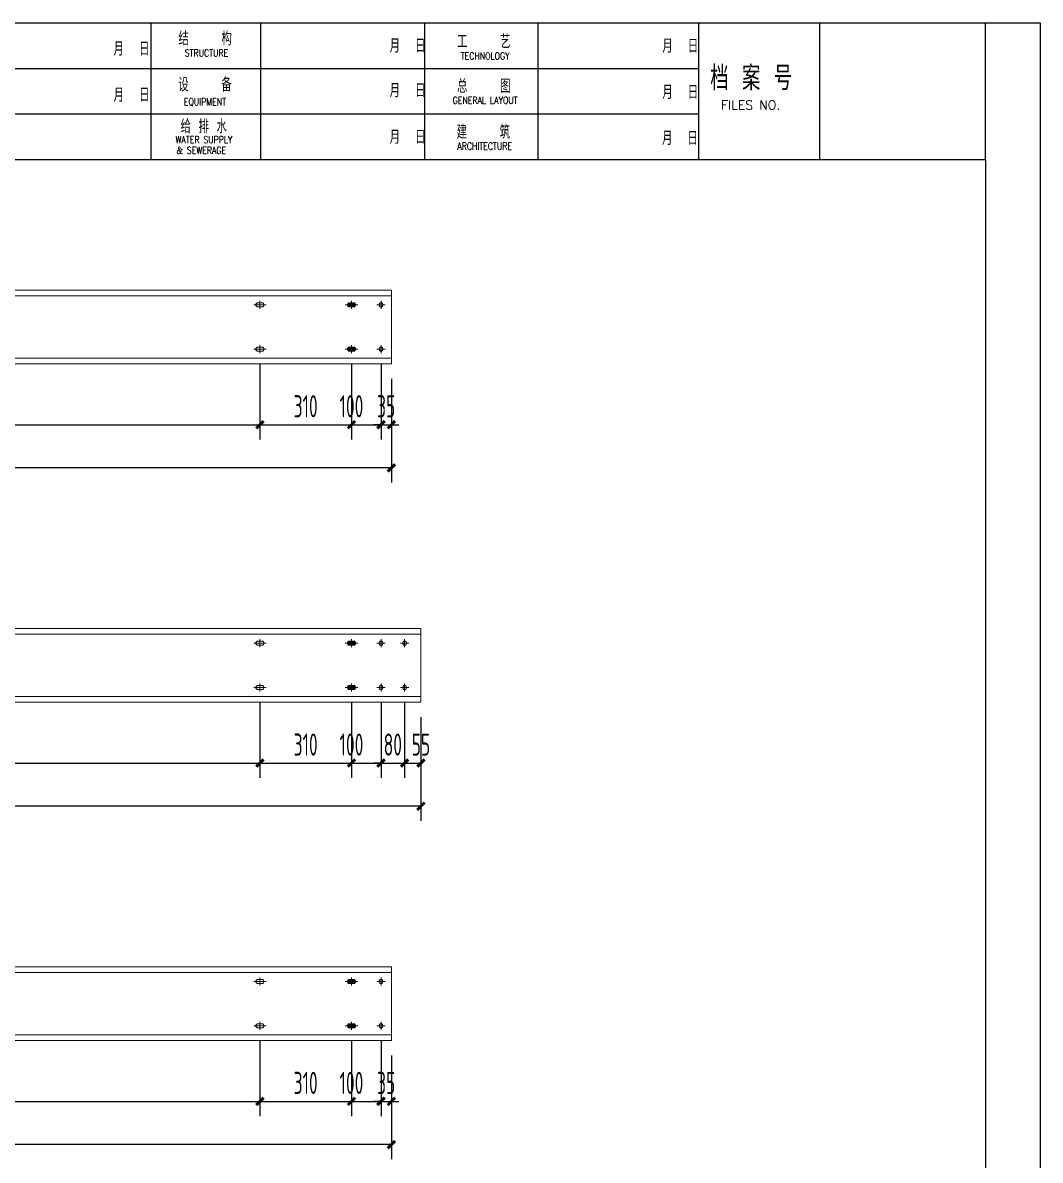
# Model space of a CAD drawing. Header units: inches. Extents: x 129725932 to 129894734, y 55771230 to 55809283.
# Drawn here: x 129816662 to 129820106, y 55783909 to 55787759 of the extents above; entities that cross this region are included whole.
import ezdxf
from ezdxf.enums import TextEntityAlignment as Align

# ---------------------------------------------------------------- set-up
doc = ezdxf.new("R2010")
doc.units = ezdxf.units.IN
doc.header["$MEASUREMENT"] = 0
for name, color, linetype, lineweight in [('Bolt', 252, 'Continuous', 9), ('灰线', 253, 'Continuous', 5), ('绿线', 3, 'Continuous', 9), ('黄线', 2, 'Continuous', 13)]:
    doc.layers.add(name, color=color, linetype=linetype, lineweight=lineweight)
doc.layers.add('DIM', color=3, linetype='Continuous')
doc.layers.add('TK', color=140, linetype='Continuous')
doc.styles.add('ARIAL', font='swisscl.ttf', dxfattribs={"width": 0.7})
doc.styles.add('HZ1', font='romand.shx', dxfattribs={"width": 0.7, "height": 300, "bigfont": 'hzxy.shx'})
doc.styles.add('HZXY', font='romand.shx', dxfattribs={"bigfont": 'hzxy.shx'})
doc.styles.add('ROMANC', font='romanc.shx', dxfattribs={"width": 0.8, "bigfont": 'hztxt.shx'})
doc.styles.add('ROMAND', font='ROMAND.shx', dxfattribs={"width": 0.85})
doc.styles.add('标注', font='tssdeng.shx', dxfattribs={"width": 0.6, "bigfont": 'tssdchn.shx'})
doc.dimstyles.new('构件标注', dxfattribs={"dimtxt": 75, "dimasz": 25, "dimexe": 50, "dimexo": 50, "dimgap": 25, "dimtad": 1, "dimdec": 0, "dimzin": 0, "dimdsep": 46, "dimtxsty": '标注', "dimblk": 'ARCHTICK', "dimcen": 0, "dimclrd": 1, "dimclre": 1, "dimclrt": 7, "dimadec": 0, "dimazin": 0, "dimtfac": 1, "dimtdec": 0, "dimtix": 1, "dimtmove": 2, "dimatfit": 3, "dimldrblk": 'ARCHTICK', "dimfxl": 0, "dimtolj": 1, "dimtzin": 0, "dimlwd": -1, "dimlwe": -1, "dimarcsym": 0})

# ---------------------------------------------------------------- blocks, each defined once
blk = doc.blocks.new('_ArchTick')
at = {"color": 0, "linetype": 'ByBlock', "const_width": 0.4}
blk.add_lwpolyline([(-0.5, -0.5), (0.5, 0.5)], dxfattribs=at)
blk = doc.blocks.new('*D982')
at = {"layer": 'Defpoints', "color": 0}
for p in [(129809919.7, 55786604.1), (129817909.7, 55786604.1), (129809919.7, 55786252.3)]:
    blk.add_point(p, dxfattribs=at)
at = {"layer": 'DIM', "color": 1}
for p, q in [((129809919.7, 55786554.1), (129809919.7, 55786202.3)), ((129817909.7, 55786554.1), (129817909.7, 55786202.3)), ((129817909.7, 55786252.3), (129809919.7, 55786252.3))]:
    blk.add_line(p, q, dxfattribs=at)
at = {"layer": 'DIM', "color": 1, "xscale": 25, "yscale": 25, "zscale": 25, "rotation": 180}
blk.add_blockref('_ArchTick', (129809919.7, 55786252.3), dxfattribs=at)
at = {"layer": 'DIM', "color": 1, "xscale": 25, "yscale": 25, "zscale": 25}
blk.add_blockref('_ArchTick', (129817909.7, 55786252.3), dxfattribs=at)
at = {"layer": 'DIM', "color": 7, "insert": (129813914.7, 55786314.8), "char_height": 75, "attachment_point": 5, "style": '标注'}
blk.add_mtext('\\A1;7990', dxfattribs=at)
blk = doc.blocks.new('*D992')
at = {"layer": 'Defpoints', "color": 0}
for p in [(129817774.7, 55786654.1), (129817874.7, 55786654.1), (129817874.7, 55786398.4)]:
    blk.add_point(p, dxfattribs=at)
at = {"layer": 'DIM', "color": 1}
for p, q in [((129817774.7, 55786604.1), (129817774.7, 55786348.4)), ((129817874.7, 55786604.1), (129817874.7, 55786348.4)), ((129817774.7, 55786398.4), (129817874.7, 55786398.4))]:
    blk.add_line(p, q, dxfattribs=at)
at = {"layer": 'DIM', "color": 1, "xscale": 25, "yscale": 25, "zscale": 25, "rotation": 180}
blk.add_blockref('_ArchTick', (129817774.7, 55786398.4), dxfattribs=at)
at = {"layer": 'DIM', "color": 1, "xscale": 25, "yscale": 25, "zscale": 25}
blk.add_blockref('_ArchTick', (129817874.7, 55786398.4), dxfattribs=at)
at = {"layer": 'DIM', "color": 7, "insert": (129817774.7, 55786460.9), "char_height": 75, "attachment_point": 5, "style": '标注'}
blk.add_mtext('\\A1;100', dxfattribs=at)
blk = doc.blocks.new('*D993')
at = {"layer": 'Defpoints', "color": 0}
for p in [(129817874.7, 55786654.1), (129817909.7, 55786604.1), (129817909.7, 55786398.4)]:
    blk.add_point(p, dxfattribs=at)
at = {"layer": 'DIM', "color": 1}
for p, q in [((129817874.7, 55786604.1), (129817874.7, 55786348.4)), ((129817909.7, 55786554.1), (129817909.7, 55786348.4)), ((129817874.7, 55786398.4), (129817849.7, 55786398.4)), ((129817874.7, 55786398.4), (129817909.7, 55786398.4)), ((129817909.7, 55786398.4), (129817934.7, 55786398.4))]:
    blk.add_line(p, q, dxfattribs=at)
at = {"layer": 'DIM', "color": 1, "xscale": 25, "yscale": 25, "zscale": 25}
blk.add_blockref('_ArchTick', (129817874.7, 55786398.4), dxfattribs=at)
at = {"layer": 'DIM', "color": 1, "xscale": 25, "yscale": 25, "zscale": 25, "rotation": 180}
blk.add_blockref('_ArchTick', (129817909.7, 55786398.4), dxfattribs=at)
at = {"layer": 'DIM', "color": 7, "insert": (129817892.2, 55786460.9), "char_height": 75, "attachment_point": 5, "style": '标注'}
blk.add_mtext('\\A1;35', dxfattribs=at)
blk = doc.blocks.new('*D994')
at = {"layer": 'Defpoints', "color": 0}
for p in [(129815424.7, 55786654.1), (129817464.7, 55786654.1), (129817464.7, 55786398.4)]:
    blk.add_point(p, dxfattribs=at)
at = {"layer": 'DIM', "color": 1}
for p, q in [((129815424.7, 55786604.1), (129815424.7, 55786348.4)), ((129817464.7, 55786604.1), (129817464.7, 55786348.4)), ((129815424.7, 55786398.4), (129817464.7, 55786398.4))]:
    blk.add_line(p, q, dxfattribs=at)
at = {"layer": 'DIM', "color": 1, "xscale": 25, "yscale": 25, "zscale": 25, "rotation": 180}
blk.add_blockref('_ArchTick', (129815424.7, 55786398.4), dxfattribs=at)
at = {"layer": 'DIM', "color": 1, "xscale": 25, "yscale": 25, "zscale": 25}
blk.add_blockref('_ArchTick', (129817464.7, 55786398.4), dxfattribs=at)
at = {"layer": 'DIM', "color": 7, "insert": (129816444.7, 55786460.9), "char_height": 75, "attachment_point": 5, "style": '标注'}
blk.add_mtext('\\A1;2040', dxfattribs=at)
blk = doc.blocks.new('*D995')
at = {"layer": 'Defpoints', "color": 0}
for p in [(129817464.7, 55786654.1), (129817774.7, 55786654.1), (129817774.7, 55786398.4)]:
    blk.add_point(p, dxfattribs=at)
at = {"layer": 'DIM', "color": 1}
for p, q in [((129817464.7, 55786604.1), (129817464.7, 55786348.4)), ((129817774.7, 55786604.1), (129817774.7, 55786348.4)), ((129817464.7, 55786398.4), (129817774.7, 55786398.4))]:
    blk.add_line(p, q, dxfattribs=at)
at = {"layer": 'DIM', "color": 1, "xscale": 25, "yscale": 25, "zscale": 25, "rotation": 180}
blk.add_blockref('_ArchTick', (129817464.7, 55786398.4), dxfattribs=at)
at = {"layer": 'DIM', "color": 1, "xscale": 25, "yscale": 25, "zscale": 25}
blk.add_blockref('_ArchTick', (129817774.7, 55786398.4), dxfattribs=at)
at = {"layer": 'DIM', "color": 7, "insert": (129817619.7, 55786460.9), "char_height": 75, "attachment_point": 5, "style": '标注'}
blk.add_mtext('\\A1;310', dxfattribs=at)
blk = doc.blocks.new('*D1014')
at = {"layer": 'Defpoints', "color": 0}
for p in [(129809919.7, 55784313.9), (129817909.7, 55784313.9), (129809919.7, 55783962.1)]:
    blk.add_point(p, dxfattribs=at)
at = {"layer": 'DIM', "color": 1}
for p, q in [((129809919.7, 55784263.9), (129809919.7, 55783912.1)), ((129817909.7, 55784263.9), (129817909.7, 55783912.1)), ((129817909.7, 55783962.1), (129809919.7, 55783962.1))]:
    blk.add_line(p, q, dxfattribs=at)
at = {"layer": 'DIM', "color": 1, "xscale": 25, "yscale": 25, "zscale": 25, "rotation": 180}
blk.add_blockref('_ArchTick', (129809919.7, 55783962.1), dxfattribs=at)
at = {"layer": 'DIM', "color": 1, "xscale": 25, "yscale": 25, "zscale": 25}
blk.add_blockref('_ArchTick', (129817909.7, 55783962.1), dxfattribs=at)
at = {"layer": 'DIM', "color": 7, "insert": (129813914.7, 55784024.6), "char_height": 75, "attachment_point": 5, "style": '标注'}
blk.add_mtext('\\A1;7990', dxfattribs=at)
blk = doc.blocks.new('*D1024')
at = {"layer": 'Defpoints', "color": 0}
for p in [(129817774.7, 55784363.9), (129817874.7, 55784363.9), (129817874.7, 55784108.2)]:
    blk.add_point(p, dxfattribs=at)
at = {"layer": 'DIM', "color": 1}
for p, q in [((129817774.7, 55784313.9), (129817774.7, 55784058.2)), ((129817874.7, 55784313.9), (129817874.7, 55784058.2)), ((129817774.7, 55784108.2), (129817874.7, 55784108.2))]:
    blk.add_line(p, q, dxfattribs=at)
at = {"layer": 'DIM', "color": 1, "xscale": 25, "yscale": 25, "zscale": 25, "rotation": 180}
blk.add_blockref('_ArchTick', (129817774.7, 55784108.2), dxfattribs=at)
at = {"layer": 'DIM', "color": 1, "xscale": 25, "yscale": 25, "zscale": 25}
blk.add_blockref('_ArchTick', (129817874.7, 55784108.2), dxfattribs=at)
at = {"layer": 'DIM', "color": 7, "insert": (129817774.7, 55784170.7), "char_height": 75, "attachment_point": 5, "style": '标注'}
blk.add_mtext('\\A1;100', dxfattribs=at)
blk = doc.blocks.new('*D1025')
at = {"layer": 'Defpoints', "color": 0}
for p in [(129817874.7, 55784363.9), (129817909.7, 55784313.9), (129817909.7, 55784108.2)]:
    blk.add_point(p, dxfattribs=at)
at = {"layer": 'DIM', "color": 1}
for p, q in [((129817874.7, 55784313.9), (129817874.7, 55784058.2)), ((129817909.7, 55784263.9), (129817909.7, 55784058.2)), ((129817874.7, 55784108.2), (129817849.7, 55784108.2)), ((129817874.7, 55784108.2), (129817909.7, 55784108.2)), ((129817909.7, 55784108.2), (129817934.7, 55784108.2))]:
    blk.add_line(p, q, dxfattribs=at)
at = {"layer": 'DIM', "color": 1, "xscale": 25, "yscale": 25, "zscale": 25}
blk.add_blockref('_ArchTick', (129817874.7, 55784108.2), dxfattribs=at)
at = {"layer": 'DIM', "color": 1, "xscale": 25, "yscale": 25, "zscale": 25, "rotation": 180}
blk.add_blockref('_ArchTick', (129817909.7, 55784108.2), dxfattribs=at)
at = {"layer": 'DIM', "color": 7, "insert": (129817892.2, 55784170.7), "char_height": 75, "attachment_point": 5, "style": '标注'}
blk.add_mtext('\\A1;35', dxfattribs=at)
blk = doc.blocks.new('*D1026')
at = {"layer": 'Defpoints', "color": 0}
for p in [(129815424.7, 55784363.9), (129817464.7, 55784363.9), (129817464.7, 55784108.2)]:
    blk.add_point(p, dxfattribs=at)
at = {"layer": 'DIM', "color": 1}
for p, q in [((129815424.7, 55784313.9), (129815424.7, 55784058.2)), ((129817464.7, 55784313.9), (129817464.7, 55784058.2)), ((129815424.7, 55784108.2), (129817464.7, 55784108.2))]:
    blk.add_line(p, q, dxfattribs=at)
at = {"layer": 'DIM', "color": 1, "xscale": 25, "yscale": 25, "zscale": 25, "rotation": 180}
blk.add_blockref('_ArchTick', (129815424.7, 55784108.2), dxfattribs=at)
at = {"layer": 'DIM', "color": 1, "xscale": 25, "yscale": 25, "zscale": 25}
blk.add_blockref('_ArchTick', (129817464.7, 55784108.2), dxfattribs=at)
at = {"layer": 'DIM', "color": 7, "insert": (129816444.7, 55784170.7), "char_height": 75, "attachment_point": 5, "style": '标注'}
blk.add_mtext('\\A1;2040', dxfattribs=at)
blk = doc.blocks.new('*D1027')
at = {"layer": 'Defpoints', "color": 0}
for p in [(129817464.7, 55784363.9), (129817774.7, 55784363.9), (129817774.7, 55784108.2)]:
    blk.add_point(p, dxfattribs=at)
at = {"layer": 'DIM', "color": 1}
for p, q in [((129817464.7, 55784313.9), (129817464.7, 55784058.2)), ((129817774.7, 55784313.9), (129817774.7, 55784058.2)), ((129817464.7, 55784108.2), (129817774.7, 55784108.2))]:
    blk.add_line(p, q, dxfattribs=at)
at = {"layer": 'DIM', "color": 1, "xscale": 25, "yscale": 25, "zscale": 25, "rotation": 180}
blk.add_blockref('_ArchTick', (129817464.7, 55784108.2), dxfattribs=at)
at = {"layer": 'DIM', "color": 1, "xscale": 25, "yscale": 25, "zscale": 25}
blk.add_blockref('_ArchTick', (129817774.7, 55784108.2), dxfattribs=at)
at = {"layer": 'DIM', "color": 7, "insert": (129817619.7, 55784170.7), "char_height": 75, "attachment_point": 5, "style": '标注'}
blk.add_mtext('\\A1;310', dxfattribs=at)
blk = doc.blocks.new('11111')
at = {"layer": 'TK', "lineweight": -3}
for p, q in [((6334425.8, 2886357), (6345762.2, 2886357)), ((6342662.8, 2885879.9), (6342662.8, 2886357)), ((6343045.2, 2885879.9), (6343045.2, 2886357)), ((6343617, 2885879.9), (6343617, 2886357)), ((6344011.2, 2885879.9), (6344011.2, 2886357)), ((6344571.3, 2885879.9), (6344571.3, 2886357)), ((6344571.3, 2885879.9), (6344571.3, 2886357)), ((6344992, 2886357), (6344992, 2885879.9)), ((6345571.4, 2885879.9), (6345571.4, 2886357)), ((6345571.4, 2885879.9), (6345571.4, 2886357)), ((6345762.2, 2886357), (6345762.2, 2870306.6)), ((6345762.2, 2886357), (6345762.2, 2870306.6)), ((6340754.3, 2886198), (6344571.3, 2886198)), ((6345571.4, 2885879.9), (6345571.4, 2886112.7)), ((6345571.4, 2885879.9), (6345571.4, 2886112.7)), ((6340754.3, 2886039), (6344571.3, 2886039)), ((6334616.6, 2885879.9), (6345571.4, 2885879.9)), ((6345571.4, 2885879.9), (6345571.4, 2870497.5))]:
    blk.add_line(p, q, dxfattribs=at)
at = {"layer": 'TK', "lineweight": -3, "text_generation_flag": 6}
for s, height, style, width, p in [('结    构', 47.71, 'HZ1', 0.8, (6342850.6, 2886277.9)), ('  月  日', 47.71, 'HZ1', 0.8, (6342567.7, 2886242.1)), ('  月  日', 47.71, 'HZ1', 0.8, (6343530.1, 2886252.8)), ('工    艺', 47.71, 'HZ1', 0.8, (6343822, 2886267.9)), ('  月  日', 47.71, 'HZ1', 0.8, (6344480.9, 2886252.1)), ('STRUCTURE', 24.81, 'ROMAND', 0.8, (6342855.4, 2886239)), ('TECHNOLOGY', 24.81, 'ROMAND', 0.8, (6343826.8, 2886228.6)), ('设    备', 47.71, 'HZ1', 0.8, (6342850, 2886117.2)), ('  月  日', 47.71, 'HZ1', 0.8, (6342567.7, 2886081.5)), ('  月  日', 47.71, 'HZ1', 0.8, (6343530.1, 2886097)), ('总    图', 47.71, 'HZ1', 0.8, (6343822, 2886112.2)), ('  月  日', 47.71, 'HZ1', 0.8, (6344480.9, 2886090.9)), ('EQUIPMENT', 24.81, 'ROMAND', 0.8, (6342849.8, 2886068.8)), ('GENERAL LAYOUT', 24.81, 'ROMAND', 0.8, (6343826.8, 2886073.9)), ('FILES NO.', 31.71, 'ROMANC', 1, (6344752.6, 2886054.4)), ('给 排 水', 47.71, 'HZ1', 0.8, (6342845.7, 2885971.6)), ('  月  日', 47.71, 'HZ1', 0.8, (6343530.1, 2885934.6)), ('建    筑', 47.71, 'HZ1', 0.8, (6343820.5, 2885952.3)), ('  月  日', 47.71, 'HZ1', 0.8, (6344479.8, 2885930.6)), ('WATER SUPPLY', 24.81, 'ROMAND', 0.8, (6342846.6, 2885937.1)), ('ARCHITECTURE', 24.81, 'ROMAND', 0.8, (6343825.3, 2885914.3)), ('& SEWERAGE', 24.81, 'ROMAND', 0.8, (6342837.4, 2885900.1))]:
    blk.add_text(s, height=height, rotation=180, dxfattribs=dict(at, style=style, width=width)).set_placement(p, align=Align.CENTER)
at = {"layer": 'TK', "lineweight": -3, "style": 'HZ1', "text_generation_flag": 6, "width": 0.8}
blk.add_text('档 案 号', height=84.55, rotation=180, dxfattribs=at).set_placement((6344611.7, 2886121.8))
at = {"layer": 'TK', "lineweight": -3}
for tag, height, style, width, p in [('DISCIPLINE', 57.3, 'HZXY', 1, (6344328.6, 2871082.6)), ('PROJECT-NAME', 95.4, 'HZXY', 0.8, (6339242.7, 2871015.3)), ('ITEM-NAME', 95.4, 'HZXY', 0.8, (6341079.8, 2871018.9)), ('STATUS', 57.3, 'HZXY', 0.8, (6345235.8, 2871000.4)), ('DRAWING-TITLE', 95.4, 'HZXY', 0.8, (6342797.5, 2870944.3)), ('SCALE', 57.3, 'ARIAL', 1, (6344326.2, 2870923)), ('版本号', 57.3, 'HZXY', 1, (6337057.1, 2870903.9)), ('REWORK-DATE', 57.3, 'ARIAL', 1, (6337574.4, 2870911.2)), ('DRAWING-TITLE', 95.4, 'HZXY', 0.8, (6342791.4, 2870805.4)), ('版本号', 57.3, 'HZXY', 1, (6337057.1, 2870735.6)), ('REWORK-DATE', 57.3, 'ARIAL', 1, (6337574.4, 2870744.2)), ('DATE', 57.3, 'ARIAL', 1, (6344324.1, 2870749.1)), ('DRAWING-TITLE', 95.4, 'HZXY', 0.8, (6342792.9, 2870673)), ('PROJECT-NUMBER', 57.3, 'ARIAL', 0.9, (6345225.3, 2870672.6)), ('版本号', 57.3, 'HZXY', 1, (6337057.1, 2870574.3)), ('REWORK-DATE', 57.3, 'ARIAL', 1, (6337574.4, 2870577.2)), ('DRAWING-NUMBER', 57.3, 'ARIAL', 1, (6344326.7, 2870583.8))]:
    blk.add_attdef(tag, text='', height=height, dxfattribs=dict(at, style=style, width=width)).set_placement(p, align=Align.MIDDLE)
blk = doc.blocks.new('*D1081')
at = {"layer": 'Defpoints', "color": 0}
for p in [(129809919.7, 55785459), (129818009.7, 55785459), (129809919.7, 55785107.2)]:
    blk.add_point(p, dxfattribs=at)
at = {"layer": 'DIM', "color": 1}
for p, q in [((129809919.7, 55785409), (129809919.7, 55785057.2)), ((129818009.7, 55785409), (129818009.7, 55785057.2)), ((129818009.7, 55785107.2), (129809919.7, 55785107.2))]:
    blk.add_line(p, q, dxfattribs=at)
at = {"layer": 'DIM', "color": 1, "xscale": 25, "yscale": 25, "zscale": 25, "rotation": 180}
blk.add_blockref('_ArchTick', (129809919.7, 55785107.2), dxfattribs=at)
at = {"layer": 'DIM', "color": 1, "xscale": 25, "yscale": 25, "zscale": 25}
blk.add_blockref('_ArchTick', (129818009.7, 55785107.2), dxfattribs=at)
at = {"layer": 'DIM', "color": 7, "insert": (129813964.7, 55785169.7), "char_height": 75, "attachment_point": 5, "style": '标注'}
blk.add_mtext('\\A1;8090', dxfattribs=at)
blk = doc.blocks.new('*D1091')
at = {"layer": 'Defpoints', "color": 0}
for p in [(129817774.7, 55785509), (129817874.7, 55785509), (129817874.7, 55785253.3)]:
    blk.add_point(p, dxfattribs=at)
at = {"layer": 'DIM', "color": 1}
for p, q in [((129817774.7, 55785459), (129817774.7, 55785203.3)), ((129817874.7, 55785459), (129817874.7, 55785203.3)), ((129817774.7, 55785253.3), (129817874.7, 55785253.3))]:
    blk.add_line(p, q, dxfattribs=at)
at = {"layer": 'DIM', "color": 1, "xscale": 25, "yscale": 25, "zscale": 25, "rotation": 180}
blk.add_blockref('_ArchTick', (129817774.7, 55785253.3), dxfattribs=at)
at = {"layer": 'DIM', "color": 1, "xscale": 25, "yscale": 25, "zscale": 25}
blk.add_blockref('_ArchTick', (129817874.7, 55785253.3), dxfattribs=at)
at = {"layer": 'DIM', "color": 7, "insert": (129817774.7, 55785315.8), "char_height": 75, "attachment_point": 5, "style": '标注'}
blk.add_mtext('\\A1;100', dxfattribs=at)
blk = doc.blocks.new('*D1092')
at = {"layer": 'Defpoints', "color": 0}
for p in [(129817954.7, 55785509), (129818009.7, 55785459), (129818009.7, 55785253.3)]:
    blk.add_point(p, dxfattribs=at)
at = {"layer": 'DIM', "color": 1}
for p, q in [((129817954.7, 55785459), (129817954.7, 55785203.3)), ((129818009.7, 55785409), (129818009.7, 55785203.3)), ((129817954.7, 55785253.3), (129818009.7, 55785253.3))]:
    blk.add_line(p, q, dxfattribs=at)
at = {"layer": 'DIM', "color": 1, "xscale": 25, "yscale": 25, "zscale": 25, "rotation": 180}
blk.add_blockref('_ArchTick', (129817954.7, 55785253.3), dxfattribs=at)
at = {"layer": 'DIM', "color": 1, "xscale": 25, "yscale": 25, "zscale": 25}
blk.add_blockref('_ArchTick', (129818009.7, 55785253.3), dxfattribs=at)
at = {"layer": 'DIM', "color": 7, "insert": (129818009.7, 55785315.8), "char_height": 75, "attachment_point": 5, "style": '标注'}
blk.add_mtext('\\A1;55', dxfattribs=at)
blk = doc.blocks.new('*D1093')
at = {"layer": 'Defpoints', "color": 0}
for p in [(129815424.7, 55785509), (129817464.7, 55785509), (129817464.7, 55785253.3)]:
    blk.add_point(p, dxfattribs=at)
at = {"layer": 'DIM', "color": 1}
for p, q in [((129815424.7, 55785459), (129815424.7, 55785203.3)), ((129817464.7, 55785459), (129817464.7, 55785203.3)), ((129815424.7, 55785253.3), (129817464.7, 55785253.3))]:
    blk.add_line(p, q, dxfattribs=at)
at = {"layer": 'DIM', "color": 1, "xscale": 25, "yscale": 25, "zscale": 25, "rotation": 180}
blk.add_blockref('_ArchTick', (129815424.7, 55785253.3), dxfattribs=at)
at = {"layer": 'DIM', "color": 1, "xscale": 25, "yscale": 25, "zscale": 25}
blk.add_blockref('_ArchTick', (129817464.7, 55785253.3), dxfattribs=at)
at = {"layer": 'DIM', "color": 7, "insert": (129816444.7, 55785315.8), "char_height": 75, "attachment_point": 5, "style": '标注'}
blk.add_mtext('\\A1;2040', dxfattribs=at)
blk = doc.blocks.new('*D1094')
at = {"layer": 'Defpoints', "color": 0}
for p in [(129817464.7, 55785509), (129817774.7, 55785509), (129817774.7, 55785253.3)]:
    blk.add_point(p, dxfattribs=at)
at = {"layer": 'DIM', "color": 1}
for p, q in [((129817464.7, 55785459), (129817464.7, 55785203.3)), ((129817774.7, 55785459), (129817774.7, 55785203.3)), ((129817464.7, 55785253.3), (129817774.7, 55785253.3))]:
    blk.add_line(p, q, dxfattribs=at)
at = {"layer": 'DIM', "color": 1, "xscale": 25, "yscale": 25, "zscale": 25, "rotation": 180}
blk.add_blockref('_ArchTick', (129817464.7, 55785253.3), dxfattribs=at)
at = {"layer": 'DIM', "color": 1, "xscale": 25, "yscale": 25, "zscale": 25}
blk.add_blockref('_ArchTick', (129817774.7, 55785253.3), dxfattribs=at)
at = {"layer": 'DIM', "color": 7, "insert": (129817619.7, 55785315.8), "char_height": 75, "attachment_point": 5, "style": '标注'}
blk.add_mtext('\\A1;310', dxfattribs=at)
blk = doc.blocks.new('*D1114')
at = {"layer": 'Defpoints', "color": 0}
for p in [(129817874.7, 55785509), (129817954.7, 55785509), (129817954.7, 55785253.3)]:
    blk.add_point(p, dxfattribs=at)
at = {"layer": 'DIM', "color": 1}
for p, q in [((129817874.7, 55785459), (129817874.7, 55785203.3)), ((129817954.7, 55785459), (129817954.7, 55785203.3)), ((129817874.7, 55785253.3), (129817849.7, 55785253.3)), ((129817874.7, 55785253.3), (129817954.7, 55785253.3)), ((129817954.7, 55785253.3), (129817979.7, 55785253.3))]:
    blk.add_line(p, q, dxfattribs=at)
at = {"layer": 'DIM', "color": 1, "xscale": 25, "yscale": 25, "zscale": 25}
blk.add_blockref('_ArchTick', (129817874.7, 55785253.3), dxfattribs=at)
at = {"layer": 'DIM', "color": 1, "xscale": 25, "yscale": 25, "zscale": 25, "rotation": 180}
blk.add_blockref('_ArchTick', (129817954.7, 55785253.3), dxfattribs=at)
at = {"layer": 'DIM', "color": 7, "insert": (129817914.7, 55785315.8), "char_height": 75, "attachment_point": 5, "style": '标注'}
blk.add_mtext('\\A1;80', dxfattribs=at)

msp = doc.modelspace()

# ---------------------------------------------------------------- hatches: boundary and pattern name
at = {"layer": '绿线'}
h = msp.add_hatch(color=256, dxfattribs=at)
h.paths.add_polyline_path([(129817774.7, 55786811.1), (129817781.7, 55786811.1, -0.414214), (129817788.7, 55786804.1), (129817774.7, 55786804.1)])
h.paths.add_polyline_path([(129817767.7, 55786811.1), (129817774.7, 55786811.1), (129817774.7, 55786804.1), (129817760.7, 55786804.1, -0.414214)])
h.paths.add_polyline_path([(129817760.7, 55786804.1), (129817774.7, 55786804.1), (129817774.7, 55786797.1), (129817767.7, 55786797.1, -0.414214)])
h.paths.add_polyline_path([(129817774.7, 55786804.1), (129817788.7, 55786804.1, -0.414214), (129817781.7, 55786797.1), (129817774.7, 55786797.1)])
h = msp.add_hatch(color=256, dxfattribs=at)
h.paths.add_polyline_path([(129817774.7, 55786661.1), (129817781.7, 55786661.1, -0.414214), (129817788.7, 55786654.1), (129817774.7, 55786654.1)])
h.paths.add_polyline_path([(129817767.7, 55786661.1), (129817774.7, 55786661.1), (129817774.7, 55786654.1), (129817760.7, 55786654.1, -0.414214)])
h.paths.add_polyline_path([(129817760.7, 55786654.1), (129817774.7, 55786654.1), (129817774.7, 55786647.1), (129817767.7, 55786647.1, -0.414214)])
h.paths.add_polyline_path([(129817774.7, 55786654.1), (129817788.7, 55786654.1, -0.414214), (129817781.7, 55786647.1), (129817774.7, 55786647.1)])
h = msp.add_hatch(color=256, dxfattribs=at)
h.paths.add_polyline_path([(129817774.7, 55785666), (129817781.7, 55785666, -0.414214), (129817788.7, 55785659), (129817774.7, 55785659)])
h.paths.add_polyline_path([(129817767.7, 55785666), (129817774.7, 55785666), (129817774.7, 55785659), (129817760.7, 55785659, -0.414214)])
h.paths.add_polyline_path([(129817760.7, 55785659), (129817774.7, 55785659), (129817774.7, 55785652), (129817767.7, 55785652, -0.414214)])
h.paths.add_polyline_path([(129817774.7, 55785659), (129817788.7, 55785659, -0.414214), (129817781.7, 55785652), (129817774.7, 55785652)])
h = msp.add_hatch(color=256, dxfattribs=at)
h.paths.add_polyline_path([(129817774.7, 55785516), (129817781.7, 55785516, -0.414214), (129817788.7, 55785509), (129817774.7, 55785509)])
h.paths.add_polyline_path([(129817767.7, 55785516), (129817774.7, 55785516), (129817774.7, 55785509), (129817760.7, 55785509, -0.414214)])
h.paths.add_polyline_path([(129817760.7, 55785509), (129817774.7, 55785509), (129817774.7, 55785502), (129817767.7, 55785502, -0.414214)])
h.paths.add_polyline_path([(129817774.7, 55785509), (129817788.7, 55785509, -0.414214), (129817781.7, 55785502), (129817774.7, 55785502)])
h = msp.add_hatch(color=256, dxfattribs=at)
h.paths.add_polyline_path([(129817774.7, 55784520.9), (129817781.7, 55784520.9, -0.414214), (129817788.7, 55784513.9), (129817774.7, 55784513.9)])
h.paths.add_polyline_path([(129817767.7, 55784520.9), (129817774.7, 55784520.9), (129817774.7, 55784513.9), (129817760.7, 55784513.9, -0.414214)])
h.paths.add_polyline_path([(129817760.7, 55784513.9), (129817774.7, 55784513.9), (129817774.7, 55784506.9), (129817767.7, 55784506.9, -0.414214)])
h.paths.add_polyline_path([(129817774.7, 55784513.9), (129817788.7, 55784513.9, -0.414214), (129817781.7, 55784506.9), (129817774.7, 55784506.9)])
h = msp.add_hatch(color=256, dxfattribs=at)
h.paths.add_polyline_path([(129817774.7, 55784370.9), (129817781.7, 55784370.9, -0.414214), (129817788.7, 55784363.9), (129817774.7, 55784363.9)])
h.paths.add_polyline_path([(129817767.7, 55784370.9), (129817774.7, 55784370.9), (129817774.7, 55784363.9), (129817760.7, 55784363.9, -0.414214)])
h.paths.add_polyline_path([(129817760.7, 55784363.9), (129817774.7, 55784363.9), (129817774.7, 55784356.9), (129817767.7, 55784356.9, -0.414214)])
h.paths.add_polyline_path([(129817774.7, 55784363.9), (129817788.7, 55784363.9, -0.414214), (129817781.7, 55784356.9), (129817774.7, 55784356.9)])

# ---------------------------------------------------------------- linework, layer by layer
at = {"layer": 'Bolt'}
for p, q in [((129817485.7, 55786804.1), (129817443.7, 55786804.1)), ((129817471.7, 55786811.1), (129817457.7, 55786811.1)), ((129817471.7, 55786797.1), (129817457.7, 55786797.1)), ((129817464.7, 55786818.1), (129817464.7, 55786790.1)), ((129817795.7, 55786804.1), (129817753.7, 55786804.1)), ((129817788.7, 55786804.1), (129817760.7, 55786804.1)), ((129817781.7, 55786811.1), (129817767.7, 55786811.1)), ((129817781.7, 55786797.1), (129817767.7, 55786797.1)), ((129817774.7, 55786818.1), (129817774.7, 55786790.1)), ((129817774.7, 55786818.1), (129817774.7, 55786790.1)), ((129817860.7, 55786804.1), (129817888.7, 55786804.1)), ((129817874.7, 55786818.1), (129817874.7, 55786790.1)), ((129817485.7, 55786654.1), (129817443.7, 55786654.1)), ((129817471.7, 55786661.1), (129817457.7, 55786661.1)), ((129817471.7, 55786647.1), (129817457.7, 55786647.1)), ((129817464.7, 55786668.1), (129817464.7, 55786640.1)), ((129817795.7, 55786654.1), (129817753.7, 55786654.1)), ((129817788.7, 55786654.1), (129817760.7, 55786654.1)), ((129817781.7, 55786661.1), (129817767.7, 55786661.1)), ((129817781.7, 55786647.1), (129817767.7, 55786647.1)), ((129817774.7, 55786668.1), (129817774.7, 55786640.1)), ((129817774.7, 55786668.1), (129817774.7, 55786640.1)), ((129817860.7, 55786654.1), (129817888.7, 55786654.1)), ((129817874.7, 55786640.1), (129817874.7, 55786668.1)), ((129817464.7, 55785673), (129817464.7, 55785645)), ((129817774.7, 55785673), (129817774.7, 55785645)), ((129817774.7, 55785673), (129817774.7, 55785645)), ((129817874.7, 55785673), (129817874.7, 55785645)), ((129817954.7, 55785673), (129817954.7, 55785645)), ((129817485.7, 55785659), (129817443.7, 55785659)), ((129817471.7, 55785666), (129817457.7, 55785666)), ((129817471.7, 55785652), (129817457.7, 55785652)), ((129817795.7, 55785659), (129817753.7, 55785659)), ((129817788.7, 55785659), (129817760.7, 55785659)), ((129817781.7, 55785666), (129817767.7, 55785666)), ((129817781.7, 55785652), (129817767.7, 55785652)), ((129817860.7, 55785659), (129817888.7, 55785659)), ((129817940.7, 55785659), (129817968.7, 55785659)), ((129817464.7, 55785523), (129817464.7, 55785495)), ((129817774.7, 55785523), (129817774.7, 55785495)), ((129817774.7, 55785523), (129817774.7, 55785495)), ((129817874.7, 55785495), (129817874.7, 55785523)), ((129817954.7, 55785495), (129817954.7, 55785523)), ((129817485.7, 55785509), (129817443.7, 55785509)), ((129817471.7, 55785516), (129817457.7, 55785516)), ((129817471.7, 55785502), (129817457.7, 55785502)), ((129817795.7, 55785509), (129817753.7, 55785509)), ((129817788.7, 55785509), (129817760.7, 55785509)), ((129817781.7, 55785516), (129817767.7, 55785516)), ((129817781.7, 55785502), (129817767.7, 55785502)), ((129817860.7, 55785509), (129817888.7, 55785509)), ((129817940.7, 55785509), (129817968.7, 55785509)), ((129817471.7, 55784520.9), (129817457.7, 55784520.9)), ((129817464.7, 55784527.9), (129817464.7, 55784499.9)), ((129817781.7, 55784520.9), (129817767.7, 55784520.9)), ((129817774.7, 55784527.9), (129817774.7, 55784499.9)), ((129817774.7, 55784527.9), (129817774.7, 55784499.9)), ((129817874.7, 55784527.9), (129817874.7, 55784499.9)), ((129817485.7, 55784513.9), (129817443.7, 55784513.9)), ((129817471.7, 55784506.9), (129817457.7, 55784506.9)), ((129817795.7, 55784513.9), (129817753.7, 55784513.9)), ((129817788.7, 55784513.9), (129817760.7, 55784513.9)), ((129817781.7, 55784506.9), (129817767.7, 55784506.9)), ((129817860.7, 55784513.9), (129817888.7, 55784513.9)), ((129817485.7, 55784363.9), (129817443.7, 55784363.9)), ((129817471.7, 55784370.9), (129817457.7, 55784370.9)), ((129817464.7, 55784377.9), (129817464.7, 55784349.9)), ((129817795.7, 55784363.9), (129817753.7, 55784363.9)), ((129817788.7, 55784363.9), (129817760.7, 55784363.9)), ((129817781.7, 55784370.9), (129817767.7, 55784370.9)), ((129817774.7, 55784377.9), (129817774.7, 55784349.9)), ((129817774.7, 55784377.9), (129817774.7, 55784349.9)), ((129817860.7, 55784363.9), (129817888.7, 55784363.9)), ((129817874.7, 55784349.9), (129817874.7, 55784377.9)), ((129817471.7, 55784356.9), (129817457.7, 55784356.9)), ((129817781.7, 55784356.9), (129817767.7, 55784356.9))]:
    msp.add_line(p, q, dxfattribs=at)
for centre in [(129817774.7, 55786804.1), (129817874.7, 55786804.1), (129817774.7, 55786654.1), (129817874.7, 55786654.1), (129817774.7, 55785659), (129817874.7, 55785659), (129817954.7, 55785659), (129817774.7, 55785509), (129817874.7, 55785509), (129817954.7, 55785509), (129817774.7, 55784513.9), (129817874.7, 55784513.9), (129817774.7, 55784363.9), (129817874.7, 55784363.9)]:
    msp.add_circle(centre, 7, dxfattribs=at)
for centre, start, end in [((129817457.7, 55786804.1), 90, 270), ((129817471.7, 55786804.1), 270, 90), ((129817767.7, 55786804.1), 90, 270), ((129817781.7, 55786804.1), 270, 90), ((129817457.7, 55786654.1), 90, 270), ((129817471.7, 55786654.1), 270, 90), ((129817767.7, 55786654.1), 90, 270), ((129817781.7, 55786654.1), 270, 90), ((129817457.7, 55785659), 90, 270), ((129817471.7, 55785659), 270, 90), ((129817767.7, 55785659), 90, 270), ((129817781.7, 55785659), 270, 90), ((129817457.7, 55785509), 90, 270), ((129817471.7, 55785509), 270, 90), ((129817767.7, 55785509), 90, 270), ((129817781.7, 55785509), 270, 90), ((129817457.7, 55784513.9), 90, 270), ((129817471.7, 55784513.9), 270, 90), ((129817767.7, 55784513.9), 90, 270), ((129817781.7, 55784513.9), 270, 90), ((129817457.7, 55784363.9), 90, 270), ((129817471.7, 55784363.9), 270, 90), ((129817767.7, 55784363.9), 90, 270), ((129817781.7, 55784363.9), 270, 90)]:
    msp.add_arc(centre, 7, start, end, dxfattribs=at)
at = {"layer": '灰线'}
for p, q in [((129817909.7, 55786834.1), (129809919.7, 55786834.1)), ((129817909.7, 55786624.1), (129809919.7, 55786624.1)), ((129818009.7, 55785689), (129809919.7, 55785689)), ((129818009.7, 55785479), (129809919.7, 55785479)), ((129817909.7, 55784543.9), (129809919.7, 55784543.9)), ((129817909.7, 55784333.9), (129809919.7, 55784333.9))]:
    msp.add_line(p, q, dxfattribs=at)
at = {"layer": '黄线'}
for p, q in [((129817909.7, 55786854.1), (129809919.7, 55786854.1)), ((129817909.7, 55786854.1), (129817909.7, 55786604.1)), ((129817909.7, 55786604.1), (129809919.7, 55786604.1)), ((129818009.7, 55785709), (129809919.7, 55785709)), ((129818009.7, 55785709), (129818009.7, 55785459)), ((129818009.7, 55785459), (129809919.7, 55785459)), ((129817909.7, 55784563.9), (129809919.7, 55784563.9)), ((129817909.7, 55784563.9), (129817909.7, 55784313.9)), ((129817909.7, 55784313.9), (129809919.7, 55784313.9))]:
    msp.add_line(p, q, dxfattribs=at)

# ---------------------------------------------------------------- block references
at = {"xscale": 0.9707934956168172, "yscale": 0.9707935029519656, "zscale": 0.9707934809988513}
msp.add_blockref('11111', (123659681.3, 52985702.3), dxfattribs=at)

# ---------------------------------------------------------------- dimensions: what is measured, and where the dimension line sits
at = {"layer": 'DIM'}
for base, p1, p2, picture, middle in [((129817464.7, 55786398.4), (129815424.7, 55786654.1), (129817464.7, 55786654.1), '*D994', (129816444.7, 55786460.9)), ((129817774.7, 55786398.4), (129817464.7, 55786654.1), (129817774.7, 55786654.1), '*D995', (129817619.7, 55786460.9)), ((129817464.7, 55785253.3), (129815424.7, 55785509), (129817464.7, 55785509), '*D1093', (129816444.7, 55785315.8)), ((129817774.7, 55785253.3), (129817464.7, 55785509), (129817774.7, 55785509), '*D1094', (129817619.7, 55785315.8)), ((129817954.7, 55785253.3), (129817874.7, 55785509), (129817954.7, 55785509), '*D1114', (129817914.7, 55785315.8)), ((129817464.7, 55784108.2), (129815424.7, 55784363.9), (129817464.7, 55784363.9), '*D1026', (129816444.7, 55784170.7)), ((129817774.7, 55784108.2), (129817464.7, 55784363.9), (129817774.7, 55784363.9), '*D1027', (129817619.7, 55784170.7))]:
    dim = msp.add_linear_dim(base=base, p1=p1, p2=p2, dimstyle='构件标注', dxfattribs=at)
    dim.commit()
    dim.dimension.update_dxf_attribs({"geometry": picture, "text_midpoint": middle})
for base, p1, p2, picture, middle in [((129817874.7, 55786398.4), (129817774.7, 55786654.1), (129817874.7, 55786654.1), '*D992', (129817774.7, 55786460.9)), ((129817874.7, 55785253.3), (129817774.7, 55785509), (129817874.7, 55785509), '*D1091', (129817774.7, 55785315.8)), ((129817874.7, 55784108.2), (129817774.7, 55784363.9), (129817874.7, 55784363.9), '*D1024', (129817774.7, 55784170.7))]:
    dim = msp.add_linear_dim(base=base, p1=p1, p2=p2, dimstyle='构件标注', dxfattribs=at)
    dim.commit()
    dim.dimension.update_dxf_attribs({"geometry": picture, "text_midpoint": middle, "dimtype": 128})
for base, p1, p2, picture, middle in [((129817909.7, 55786398.4), (129817874.7, 55786654.1), (129817909.7, 55786604.1), '*D993', (129817892.2, 55786460.9)), ((129809919.7, 55786252.3), (129817909.7, 55786604.1), (129809919.7, 55786604.1), '*D982', (129813914.7, 55786314.8)), ((129809919.7, 55785107.2), (129818009.7, 55785459), (129809919.7, 55785459), '*D1081', (129813964.7, 55785169.7)), ((129817909.7, 55784108.2), (129817874.7, 55784363.9), (129817909.7, 55784313.9), '*D1025', (129817892.2, 55784170.7)), ((129809919.7, 55783962.1), (129817909.7, 55784313.9), (129809919.7, 55784313.9), '*D1014', (129813914.7, 55784024.6))]:
    dim = msp.add_linear_dim(base=base, p1=p1, p2=p2, angle=180, dimstyle='构件标注', dxfattribs=at)
    dim.commit()
    dim.dimension.update_dxf_attribs({"geometry": picture, "text_midpoint": middle})
dim = msp.add_linear_dim(base=(129818009.7, 55785253.3), p1=(129817954.7, 55785509), p2=(129818009.7, 55785459), angle=180, dimstyle='构件标注', dxfattribs=at)
dim.commit()
dim.dimension.update_dxf_attribs({"geometry": '*D1092', "text_midpoint": (129818009.7, 55785315.8), "dimtype": 128})

doc.saveas('drawing.dxf')
